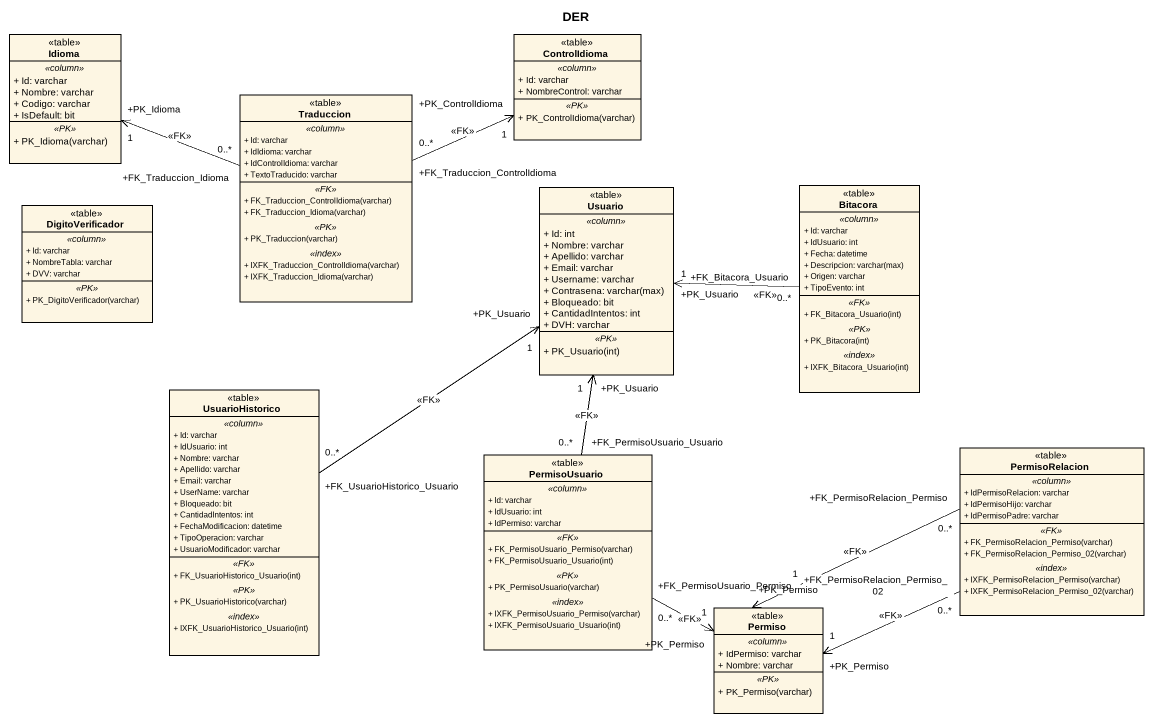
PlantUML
@startuml
title DER
hide circle
hide empty members
skinparam classAttributeIconSize 0
class Idioma <<table>> {
  .. <<column>> ..
  + Id: varchar
  + Nombre: varchar
  + Codigo: varchar
  + IsDefault: bit
  .. <<PK>> ..
  + PK_Idioma(varchar)
}
class ControlIdioma <<table>> {
  .. <<column>> ..
  + Id: varchar
  + NombreControl: varchar
  .. <<PK>> ..
  + PK_ControlIdioma(varchar)
}
class Traduccion <<table>> {
  .. <<column>> ..
  + Id: varchar
  + IdIdioma: varchar
  + IdControlIdioma: varchar
  + TextoTraducido: varchar
  .. <<FK>> ..
  + FK_Traduccion_ControlIdioma(varchar)
  + FK_Traduccion_Idioma(varchar)
  .. <<PK>> ..
  + PK_Traduccion(varchar)
  .. <<index>> ..
  + IXFK_Traduccion_ControlIdioma(varchar)
  + IXFK_Traduccion_Idioma(varchar)
}
class Usuario <<table>> {
  .. <<column>> ..
  + Id: int
  + Nombre: varchar
  + Apellido: varchar
  + Email: varchar
  + Username: varchar
  {field} + Contrasena: varchar(max)
  + Bloqueado: bit
  + CantidadIntentos: int
  + DVH: varchar
  .. <<PK>> ..
  + PK_Usuario(int)
}
class Bitacora <<table>> {
  .. <<column>> ..
  + Id: varchar
  + IdUsuario: int
  + Fecha: datetime
  {field} + Descripcion: varchar(max)
  + Origen: varchar
  + TipoEvento: int
  .. <<FK>> ..
  + FK_Bitacora_Usuario(int)
  .. <<PK>> ..
  + PK_Bitacora(int)
  .. <<index>> ..
  + IXFK_Bitacora_Usuario(int)
}
class DigitoVerificador <<table>> {
  .. <<column>> ..
  + Id: varchar
  + NombreTabla: varchar
  + DVV: varchar
  .. <<PK>> ..
  + PK_DigitoVerificador(varchar)
}
class UsuarioHistorico <<table>> {
  .. <<column>> ..
  + Id: varchar
  + IdUsuario: int
  + Nombre: varchar
  + Apellido: varchar
  + Email: varchar
  + UserName: varchar
  + Bloqueado: bit
  + CantidadIntentos: int
  + FechaModificacion: datetime
  + TipoOperacion: varchar
  + UsuarioModificador: varchar
  .. <<FK>> ..
  + FK_UsuarioHistorico_Usuario(int)
  .. <<PK>> ..
  + PK_UsuarioHistorico(varchar)
  .. <<index>> ..
  + IXFK_UsuarioHistorico_Usuario(int)
}
class PermisoRelacion <<table>> {
  .. <<column>> ..
  + IdPermisoRelacion: varchar
  + IdPermisoHijo: varchar
  + IdPermisoPadre: varchar
  .. <<FK>> ..
  + FK_PermisoRelacion_Permiso(varchar)
  + FK_PermisoRelacion_Permiso_02(varchar)
  .. <<index>> ..
  + IXFK_PermisoRelacion_Permiso(varchar)
  + IXFK_PermisoRelacion_Permiso_02(varchar)
}
class PermisoUsuario <<table>> {
  .. <<column>> ..
  + Id: varchar
  + IdUsuario: int
  + IdPermiso: varchar
  .. <<FK>> ..
  + FK_PermisoUsuario_Permiso(varchar)
  + FK_PermisoUsuario_Usuario(int)
  .. <<PK>> ..
  + PK_PermisoUsuario(varchar)
  .. <<index>> ..
  + IXFK_PermisoUsuario_Permiso(varchar)
  + IXFK_PermisoUsuario_Usuario(int)
}
class Permiso <<table>> {
  .. <<column>> ..
  + IdPermiso: varchar
  + Nombre: varchar
  .. <<PK>> ..
  + PK_Permiso(varchar)
}
Traduccion "+FK_Traduccion_Idioma\n0..*" -left-> "+PK_Idioma\n1" Idioma : <<FK>>
Traduccion "+FK_Traduccion_ControlIdioma\n0..*" -right-> "+PK_ControlIdioma\n1" ControlIdioma : <<FK>>
Bitacora "+FK_Bitacora_Usuario\n0..*" -left-> "+PK_Usuario\n1" Usuario : <<FK>>
UsuarioHistorico "+FK_UsuarioHistorico_Usuario\n0..*" -up-> "+PK_Usuario\n1" Usuario : <<FK>>
PermisoRelacion "+FK_PermisoRelacion_Permiso\n0..*" -left-> "+PK_Permiso\n1" Permiso : <<FK>>
PermisoRelacion "+FK_PermisoRelacion_Permiso_02\n0..*" -left-> "+PK_Permiso\n1" Permiso : <<FK>>
PermisoUsuario "+FK_PermisoUsuario_Usuario\n0..*" -up-> "+PK_Usuario\n1" Usuario : <<FK>>
PermisoUsuario "+FK_PermisoUsuario_Permiso\n0..*" -right-> "+PK_Permiso\n1" Permiso : <<FK>>
@enduml
